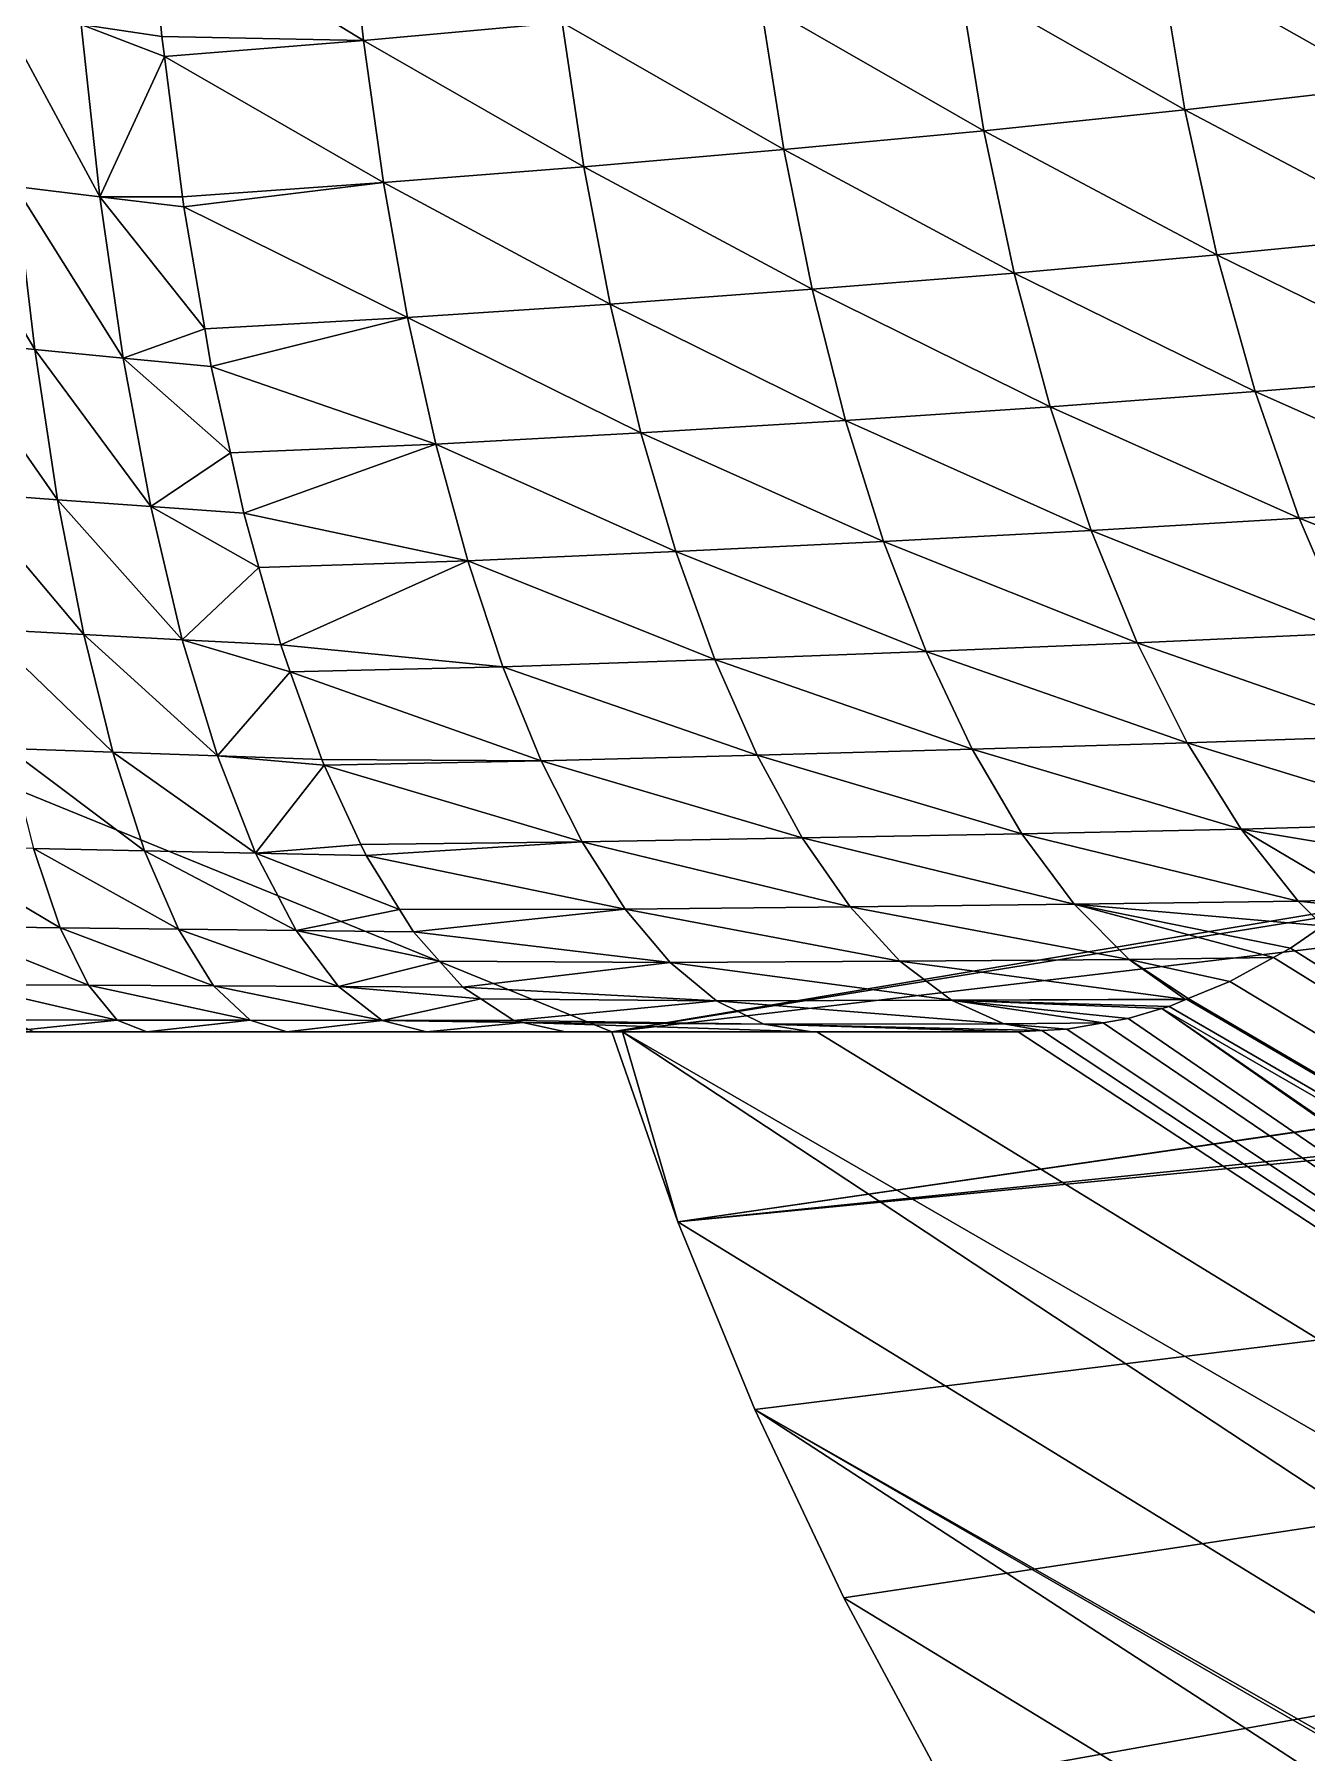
# Model space of a CAD drawing. Header units: metres. Extents: x -44.6 to 35.4, y -44.1 to 26.9.
# Drawn here: x -5.135 to -2.72, y -37.342 to -34.081 of the extents above; entities that cross this region are included whole.
import ezdxf

# ---------------------------------------------------------------- set-up
doc = ezdxf.new("R2010")
doc.units = ezdxf.units.M

msp = doc.modelspace()

# ---------------------------------------------------------------- linework, layer by layer
for points in [[(-17.179567, -30.617912, 91.214554), (10.037395, -33.610336, 91.214554), (-4.038686, -35.973984, 91.214554)], [(-4.038686, -35.973984, 91.214554), (-5.13579, -35.973984, 91.214554), (-17.179567, -30.617912, 91.214554)], [(-4.038686, -35.973984, 91.214554), (10.037395, -33.610336, 91.214554), (10.040887, -33.703621, 91.214554)], [(-4.038686, -35.973984, 91.214554), (10.040887, -33.703621, 91.214554), (10.079483, -34.299816, 91.214554)], [(-4.510333, -34.092495, 95.566704), (-4.53998, -33.811707, 95.659035), (-4.914674, -33.845585, 95.529968)], [(-4.53998, -33.811707, 95.659035), (-4.510333, -34.092495, 95.566704), (-4.133273, -34.058338, 95.708694)], [(-5.04599, -34.062351, 95.42263), (-4.892879, -34.084988, 95.453743), (-4.914674, -33.845585, 95.529968)], [(-4.914674, -33.845585, 95.529968), (-4.892879, -34.084988, 95.453743), (-4.510333, -34.092495, 95.566704)], [(-2.566366, -34.179775, 96.327019), (-2.616397, -33.884663, 96.426582), (-2.999287, -33.934917, 96.222946)], [(-2.950859, -34.224014, 96.118889), (-2.999287, -33.934917, 96.222946), (-3.378777, -33.980114, 96.03611)], [(-2.999287, -33.934917, 96.222946), (-2.950859, -34.224014, 96.118889), (-2.566366, -34.179775, 96.327019)], [(-3.332418, -34.263744, 95.927979), (-3.378777, -33.980114, 96.03611), (-3.756387, -34.021046, 95.864967)], [(-3.378777, -33.980114, 96.03611), (-3.332418, -34.263744, 95.927979), (-2.950859, -34.224014, 96.118889)], [(-5.199372, -34.039299, 95.398056), (-5.170514, -34.369431, 95.252098), (-5.010738, -34.389072, 95.276489)], [(-5.010738, -34.389072, 95.276489), (-5.04599, -34.062351, 95.42263), (-5.199372, -34.039299, 95.398056)], [(-3.712493, -34.299683, 95.75312), (-3.756387, -34.021046, 95.864967), (-4.133273, -34.058338, 95.708694)], [(-3.756387, -34.021046, 95.864967), (-3.712493, -34.299683, 95.75312), (-3.332418, -34.263744, 95.927979)], [(-4.887973, -34.122997, 95.436584), (-5.04599, -34.062351, 95.42263), (-5.010738, -34.389072, 95.276489)], [(-4.887973, -34.122997, 95.436584), (-4.892879, -34.084988, 95.453743), (-5.04599, -34.062351, 95.42263)], [(-4.092182, -34.33239, 95.59346), (-4.133273, -34.058338, 95.708694), (-4.510333, -34.092495, 95.566704)], [(-4.133273, -34.058338, 95.708694), (-4.092182, -34.33239, 95.59346), (-3.712493, -34.299683, 95.75312)], [(-4.892879, -34.084988, 95.453743), (-4.887973, -34.122997, 95.436584), (-4.510333, -34.092495, 95.566704)], [(-4.47234, -34.362316, 95.448387), (-4.510333, -34.092495, 95.566704), (-4.887973, -34.122997, 95.436584)], [(-4.510333, -34.092495, 95.566704), (-4.47234, -34.362316, 95.448387), (-4.092182, -34.33239, 95.59346)], [(-5.010738, -34.389072, 95.276489), (-4.853599, -34.389339, 95.31636), (-4.887973, -34.122997, 95.436584)], [(-4.887973, -34.122997, 95.436584), (-4.853599, -34.389339, 95.31636), (-4.47234, -34.362316, 95.448387)], [(-2.502698, -34.461555, 96.200317), (-2.566366, -34.179775, 96.327019), (-2.950859, -34.224014, 96.118889)], [(-2.89006, -34.499672, 95.988258), (-2.950859, -34.224014, 96.118889), (-3.332418, -34.263744, 95.927979)], [(-2.950859, -34.224014, 96.118889), (-2.89006, -34.499672, 95.988258), (-2.502698, -34.461555, 96.200317)], [(-3.274879, -34.533863, 95.79377), (-3.332418, -34.263744, 95.927979), (-3.712493, -34.299683, 95.75312)], [(-3.332418, -34.263744, 95.927979), (-3.274879, -34.533863, 95.79377), (-2.89006, -34.499672, 95.988258)], [(-3.658541, -34.564758, 95.615646), (-3.712493, -34.299683, 95.75312), (-4.092182, -34.33239, 95.59346)], [(-3.913184, -36.334747, 91.214554), (-4.038686, -35.973984, 91.214554), (10.079483, -34.299816, 91.214554)], [(10.079483, -34.299816, 91.214554), (10.080151, -34.307079, 91.214554), (-3.913184, -36.334747, 91.214554)], [(-3.913184, -36.334747, 91.214554), (10.080151, -34.307079, 91.214554), (10.080231, -34.307953, 91.214554)], [(10.080231, -34.307953, 91.214554), (10.134517, -34.898617, 91.214554), (-3.913184, -36.334747, 91.214554)], [(-3.712493, -34.299683, 95.75312), (-3.658541, -34.564758, 95.615646), (-3.274879, -34.533863, 95.79377)], [(-4.0421, -34.592846, 95.453011), (-4.092182, -34.33239, 95.59346), (-4.47234, -34.362316, 95.448387)], [(-4.092182, -34.33239, 95.59346), (-4.0421, -34.592846, 95.453011), (-3.658541, -34.564758, 95.615646)], [(-5.33041, -34.34938, 95.234505), (-5.301812, -34.662663, 95.050163), (-5.134151, -34.679234, 95.068184)], [(-5.134151, -34.679234, 95.068184), (-5.170514, -34.369431, 95.252098), (-5.33041, -34.34938, 95.234505)], [(-5.170514, -34.369431, 95.252098), (-5.134151, -34.679234, 95.068184), (-4.96657, -34.695454, 95.093399)], [(-4.96657, -34.695454, 95.093399), (-5.010738, -34.389072, 95.276489), (-5.170514, -34.369431, 95.252098)], [(-4.47234, -34.362316, 95.448387), (-4.853599, -34.389339, 95.31636), (-4.851146, -34.40834, 95.307785)], [(-4.426376, -34.618523, 95.305244), (-4.47234, -34.362316, 95.448387), (-4.851146, -34.40834, 95.307785)], [(-4.47234, -34.362316, 95.448387), (-4.426376, -34.618523, 95.305244), (-4.0421, -34.592846, 95.453011)], [(-5.010738, -34.389072, 95.276489), (-4.851146, -34.40834, 95.307785), (-4.853599, -34.389339, 95.31636)], [(-5.010738, -34.389072, 95.276489), (-4.96657, -34.695454, 95.093399), (-4.811373, -34.640095, 95.168678)], [(-4.811373, -34.640095, 95.168678), (-4.851146, -34.40834, 95.307785), (-5.010738, -34.389072, 95.276489)], [(-4.851146, -34.40834, 95.307785), (-4.811373, -34.640095, 95.168678), (-4.426376, -34.618523, 95.305244)], [(-2.426097, -34.726887, 96.047882), (-2.502698, -34.461555, 96.200317), (-2.89006, -34.499672, 95.988258)], [(-2.817545, -34.758926, 95.832451), (-2.89006, -34.499672, 95.988258), (-3.274879, -34.533863, 95.79377)], [(-2.89006, -34.499672, 95.988258), (-2.817545, -34.758926, 95.832451), (-2.426097, -34.726887, 96.047882)], [(-3.20676, -34.78764, 95.63488), (-3.274879, -34.533863, 95.79377), (-3.658541, -34.564758, 95.615646)], [(-3.274879, -34.533863, 95.79377), (-3.20676, -34.78764, 95.63488), (-2.817545, -34.758926, 95.832451)], [(-3.595083, -34.813557, 95.453941), (-3.658541, -34.564758, 95.615646), (-4.0421, -34.592846, 95.453011)], [(-3.658541, -34.564758, 95.615646), (-3.595083, -34.813557, 95.453941), (-3.20676, -34.78764, 95.63488)], [(-3.983528, -34.837101, 95.288757), (-4.0421, -34.592846, 95.453011), (-4.426376, -34.618523, 95.305244)], [(-4.0421, -34.592846, 95.453011), (-3.983528, -34.837101, 95.288757), (-3.595083, -34.813557, 95.453941)], [(-4.426376, -34.618523, 95.305244), (-4.811373, -34.640095, 95.168678), (-4.799143, -34.711357, 95.1259)], [(-4.37289, -34.858604, 95.138672), (-4.426376, -34.618523, 95.305244), (-4.799143, -34.711357, 95.1259)], [(-4.426376, -34.618523, 95.305244), (-4.37289, -34.858604, 95.138672), (-3.983528, -34.837101, 95.288757)], [(-5.301812, -34.662663, 95.050163), (-5.2676, -34.951, 94.82962), (-5.090814, -34.964191, 94.848991)], [(-5.090814, -34.964191, 94.848991), (-5.134151, -34.679234, 95.068184), (-5.301812, -34.662663, 95.050163)], [(-4.96657, -34.695454, 95.093399), (-4.799143, -34.711357, 95.1259), (-4.811373, -34.640095, 95.168678)], [(-5.134151, -34.679234, 95.068184), (-5.090814, -34.964191, 94.848991), (-4.914123, -34.977097, 94.875977)], [(-4.914123, -34.977097, 94.875977), (-4.96657, -34.695454, 95.093399), (-5.134151, -34.679234, 95.068184)], [(-4.96657, -34.695454, 95.093399), (-4.914123, -34.977097, 94.875977), (-4.762943, -34.875126, 94.99929)], [(-4.762943, -34.875126, 94.99929), (-4.799143, -34.711357, 95.1259), (-4.96657, -34.695454, 95.093399)], [(-4.799143, -34.711357, 95.1259), (-4.762943, -34.875126, 94.99929), (-4.37289, -34.858604, 95.138672)], [(-2.33741, -34.972839, 95.871391), (-2.426097, -34.726887, 96.047882), (-2.817545, -34.758926, 95.832451)], [(-2.734093, -34.998997, 95.653137), (-2.817545, -34.758926, 95.832451), (-3.20676, -34.78764, 95.63488)], [(-2.817545, -34.758926, 95.832451), (-2.734093, -34.998997, 95.653137), (-2.33741, -34.972839, 95.871391)], [(-3.128777, -35.022415, 95.45298), (-3.20676, -34.78764, 95.63488), (-3.595083, -34.813557, 95.453941)], [(-3.20676, -34.78764, 95.63488), (-3.128777, -35.022415, 95.45298), (-2.734093, -34.998997, 95.653137)], [(-3.522767, -35.043537, 95.269676), (-3.595083, -34.813557, 95.453941), (-3.983528, -34.837101, 95.288757)], [(-3.595083, -34.813557, 95.453941), (-3.522767, -35.043537, 95.269676), (-3.128777, -35.022415, 95.45298)], [(-4.37289, -34.858604, 95.138672), (-4.762943, -34.875126, 94.99929), (-4.737608, -34.989742, 94.910683)], [(-4.737608, -34.989742, 94.910683), (-4.312406, -35.080212, 94.950317), (-4.37289, -34.858604, 95.138672)], [(-3.917053, -35.06271, 95.102341), (-3.983528, -34.837101, 95.288757), (-4.37289, -34.858604, 95.138672)], [(-4.37289, -34.858604, 95.138672), (-4.312406, -35.080212, 94.950317), (-3.917053, -35.06271, 95.102341)], [(-3.983528, -34.837101, 95.288757), (-3.917053, -35.06271, 95.102341), (-3.522767, -35.043537, 95.269676)], [(-4.914123, -34.977097, 94.875977), (-4.737608, -34.989742, 94.910683), (-4.762943, -34.875126, 94.99929)], [(-3.913184, -36.334747, 91.214554), (10.134517, -34.898617, 91.214554), (10.142607, -34.974129, 91.214554)], [(-5.2676, -34.951, 94.82962), (-5.228277, -35.210136, 94.576149), (-5.041132, -35.220154, 94.597717)], [(-5.041132, -35.220154, 94.597717), (-5.090814, -34.964191, 94.848991), (-5.2676, -34.951, 94.82962)], [(-5.090814, -34.964191, 94.848991), (-5.041132, -35.220154, 94.597717), (-4.854149, -35.22995, 94.627357)], [(-4.854149, -35.22995, 94.627357), (-4.914123, -34.977097, 94.875977), (-5.090814, -34.964191, 94.848991)], [(-4.708708, -35.09259, 94.809601), (-4.914123, -34.977097, 94.875977), (-4.854149, -35.22995, 94.627357)], [(-4.708708, -35.09259, 94.809601), (-4.737608, -34.989742, 94.910683), (-4.914123, -34.977097, 94.875977)], [(-4.737608, -34.989742, 94.910683), (-4.708708, -35.09259, 94.809601), (-4.312406, -35.080212, 94.950317)], [(-3.767486, -36.691029, 91.214554), (-3.913184, -36.334747, 91.214554), (10.142607, -34.974129, 91.214554)], [(10.142607, -34.974129, 91.214554), (-3.598645, -37.048462, 91.214554), (-3.767486, -36.691029, 91.214554)], [(10.142607, -34.974129, 91.214554), (-3.409791, -37.39904, 91.214554), (-3.598645, -37.048462, 91.214554)], [(10.142607, -34.974129, 91.214554), (-3.201501, -37.741692, 91.214554), (-3.409791, -37.39904, 91.214554)], [(10.142607, -34.974129, 91.214554), (-2.974418, -38.075359, 91.214554), (-3.201501, -37.741692, 91.214554)], [(10.142607, -34.974129, 91.214554), (-2.729238, -38.399017, 91.214554), (-2.974418, -38.075359, 91.214554)], [(-2.237617, -35.196693, 95.672798), (-2.33741, -34.972839, 95.871391), (-2.734093, -34.998997, 95.653137)], [(10.142607, -34.974129, 91.214554), (-2.466716, -38.711674, 91.214554), (-2.729238, -38.399017, 91.214554)], [(-3.041746, -35.235729, 95.249977), (-3.128777, -35.022415, 95.45298), (-3.522767, -35.043537, 95.269676)], [(-2.640601, -35.217297, 95.452255), (-2.734093, -34.998997, 95.653137), (-3.128777, -35.022415, 95.45298)], [(-3.128777, -35.022415, 95.45298), (-3.041746, -35.235729, 95.249977), (-2.640601, -35.217297, 95.452255)], [(-2.734093, -34.998997, 95.653137), (-2.640601, -35.217297, 95.452255), (-2.237617, -35.196693, 95.672798)], [(-3.442334, -35.252342, 95.064728), (-3.522767, -35.043537, 95.269676), (-3.917053, -35.06271, 95.102341)], [(-3.522767, -35.043537, 95.269676), (-3.442334, -35.252342, 95.064728), (-3.041746, -35.235729, 95.249977)], [(-4.312406, -35.080212, 94.950317), (-4.708708, -35.09259, 94.809601), (-4.667413, -35.239544, 94.665176)], [(-4.667413, -35.239544, 94.665176), (-4.245519, -35.281162, 94.742012), (-4.312406, -35.080212, 94.950317)], [(-3.843338, -35.267414, 94.895622), (-3.917053, -35.06271, 95.102341), (-4.312406, -35.080212, 94.950317)], [(-4.312406, -35.080212, 94.950317), (-4.245519, -35.281162, 94.742012), (-3.843338, -35.267414, 94.895622)], [(-3.917053, -35.06271, 95.102341), (-3.843338, -35.267414, 94.895622), (-3.442334, -35.252342, 95.064728)], [(-4.854149, -35.22995, 94.627357), (-4.667413, -35.239544, 94.665176), (-4.708708, -35.09259, 94.809601)], [(-5.228277, -35.210136, 94.576149), (-5.184425, -35.436237, 94.29348), (-4.985831, -35.44339, 94.318024)], [(-4.985831, -35.44339, 94.318024), (-5.041132, -35.220154, 94.597717), (-5.228277, -35.210136, 94.576149)], [(-5.041132, -35.220154, 94.597717), (-4.985831, -35.44339, 94.318024), (-4.78751, -35.450382, 94.351105)], [(-4.78751, -35.450382, 94.351105), (-4.854149, -35.22995, 94.627357), (-5.041132, -35.220154, 94.597717)], [(-2.538074, -35.41148, 95.231964), (-2.640601, -35.217297, 95.452255), (-3.041746, -35.235729, 95.249977)], [(-4.649102, -35.290741, 94.601128), (-4.854149, -35.22995, 94.627357), (-4.78751, -35.450382, 94.351105)], [(-4.649102, -35.290741, 94.601128), (-4.667413, -35.239544, 94.665176), (-4.854149, -35.22995, 94.627357)], [(-4.667413, -35.239544, 94.665176), (-4.649102, -35.290741, 94.601128), (-4.245519, -35.281162, 94.742012)], [(-3.354607, -35.43784, 94.841187), (-3.442334, -35.252342, 95.064728), (-3.843338, -35.267414, 94.895622)], [(-2.946579, -35.42535, 95.027992), (-3.041746, -35.235729, 95.249977), (-3.442334, -35.252342, 95.064728)], [(-3.442334, -35.252342, 95.064728), (-3.354607, -35.43784, 94.841187), (-2.946579, -35.42535, 95.027992)], [(-3.041746, -35.235729, 95.249977), (-2.946579, -35.42535, 95.027992), (-2.538074, -35.41148, 95.231964)], [(-4.172884, -35.459496, 94.515816), (-4.245519, -35.281162, 94.742012), (-4.649102, -35.290741, 94.601128)], [(-3.763123, -35.449165, 94.67067), (-3.843338, -35.267414, 94.895622), (-4.245519, -35.281162, 94.742012)], [(-4.245519, -35.281162, 94.742012), (-4.172884, -35.459496, 94.515816), (-3.763123, -35.449165, 94.67067)], [(-3.843338, -35.267414, 94.895622), (-3.763123, -35.449165, 94.67067), (-3.354607, -35.43784, 94.841187)], [(-4.78751, -35.450382, 94.351105), (-4.589553, -35.45723, 94.39286), (-4.649102, -35.290741, 94.601128)], [(-4.649102, -35.290741, 94.601128), (-4.589553, -35.45723, 94.39286), (-4.172884, -35.459496, 94.515816)], [(-2.448469, -35.578087, 94.983627), (-2.538074, -35.41148, 95.231964), (-2.946579, -35.42535, 95.027992)], [(-5.184425, -35.436237, 94.29348), (-5.136693, -35.625965, 93.985794), (-4.925716, -35.63065, 94.013977)], [(-4.925716, -35.63065, 94.013977), (-4.985831, -35.44339, 94.318024), (-5.184425, -35.436237, 94.29348)], [(-4.985831, -35.44339, 94.318024), (-4.925716, -35.63065, 94.013977), (-4.715165, -35.635223, 94.051201)], [(-4.715165, -35.635223, 94.051201), (-4.78751, -35.450382, 94.351105), (-4.985831, -35.44339, 94.318024)], [(-3.67721, -35.606148, 94.429741), (-3.763123, -35.449165, 94.67067), (-4.172884, -35.459496, 94.515816)], [(-3.260484, -35.598133, 94.601349), (-3.354607, -35.43784, 94.841187), (-3.763123, -35.449165, 94.67067)], [(-3.763123, -35.449165, 94.67067), (-3.67721, -35.606148, 94.429741), (-3.260484, -35.598133, 94.601349)], [(-2.844273, -35.589287, 94.78936), (-2.946579, -35.42535, 95.027992), (-3.354607, -35.43784, 94.841187)], [(-3.354607, -35.43784, 94.841187), (-3.260484, -35.598133, 94.601349), (-2.844273, -35.589287, 94.78936)], [(-2.946579, -35.42535, 95.027992), (-2.844273, -35.589287, 94.78936), (-2.448469, -35.578087, 94.983627)], [(-4.584592, -35.467953, 94.375504), (-4.78751, -35.450382, 94.351105), (-4.715165, -35.635223, 94.051201)], [(-4.584592, -35.467953, 94.375504), (-4.589553, -35.45723, 94.39286), (-4.78751, -35.450382, 94.351105)], [(-4.715165, -35.635223, 94.051201), (-4.515056, -35.618252, 94.132301), (-4.584592, -35.467953, 94.375504)], [(-4.589553, -35.45723, 94.39286), (-4.584592, -35.467953, 94.375504), (-4.172884, -35.459496, 94.515816)], [(-4.095212, -35.613453, 94.273926), (-4.172884, -35.459496, 94.515816), (-4.584592, -35.467953, 94.375504)], [(-4.584592, -35.467953, 94.375504), (-4.515056, -35.618252, 94.132301), (-4.095212, -35.613453, 94.273926)], [(-4.172884, -35.459496, 94.515816), (-4.095212, -35.613453, 94.273926), (-3.67721, -35.606148, 94.429741)], [(-2.519303, -35.643101, 94.823212), (-2.448469, -35.578087, 94.983627), (-2.844273, -35.589287, 94.78936)], [(-3.586459, -35.736786, 94.175247), (-3.67721, -35.606148, 94.429741), (-4.095212, -35.613453, 94.273926)], [(-3.160926, -35.731579, 94.347672), (-3.260484, -35.598133, 94.601349), (-3.67721, -35.606148, 94.429741)], [(-3.67721, -35.606148, 94.429741), (-3.586459, -35.736786, 94.175247), (-3.160926, -35.731579, 94.347672)], [(-2.7359, -35.725826, 94.536575), (-2.844273, -35.589287, 94.78936), (-3.260484, -35.598133, 94.601349)], [(-3.260484, -35.598133, 94.601349), (-3.160926, -35.731579, 94.347672), (-2.7359, -35.725826, 94.536575)], [(-2.844273, -35.589287, 94.78936), (-2.7359, -35.725826, 94.536575), (-2.618575, -35.723141, 94.591637)], [(-2.618575, -35.723141, 94.591637), (-2.519303, -35.643101, 94.823212), (-2.844273, -35.589287, 94.78936)], [(-5.347975, -35.621166, 93.966576), (-5.310394, -35.773773, 93.634743), (-5.085784, -35.776524, 93.657639)], [(-5.085784, -35.776524, 93.657639), (-5.136693, -35.625965, 93.985794), (-5.347975, -35.621166, 93.966576)], [(-5.136693, -35.625965, 93.985794), (-5.085784, -35.776524, 93.657639), (-4.861662, -35.779202, 93.69001)], [(-4.861662, -35.779202, 93.69001), (-4.925716, -35.63065, 94.013977), (-5.136693, -35.625965, 93.985794)], [(-4.925716, -35.63065, 94.013977), (-4.861662, -35.779202, 93.69001), (-4.638152, -35.781818, 93.731941)], [(-4.638152, -35.781818, 93.731941), (-4.715165, -35.635223, 94.051201), (-4.925716, -35.63065, 94.013977)], [(-4.715165, -35.635223, 94.051201), (-4.505132, -35.639702, 94.097595), (-4.515056, -35.618252, 94.132301)], [(-4.715165, -35.635223, 94.051201), (-4.638152, -35.781818, 93.731941), (-4.441746, -35.741844, 93.8759)], [(-4.441746, -35.741844, 93.8759), (-4.505132, -35.639702, 94.097595), (-4.715165, -35.635223, 94.051201)], [(-4.095212, -35.613453, 94.273926), (-4.515056, -35.618252, 94.132301), (-4.505132, -35.639702, 94.097595)], [(-4.013266, -35.741535, 94.01873), (-4.095212, -35.613453, 94.273926), (-4.505132, -35.639702, 94.097595)], [(-4.505132, -35.639702, 94.097595), (-4.441746, -35.741844, 93.8759), (-4.013266, -35.741535, 94.01873)], [(-4.095212, -35.613453, 94.273926), (-4.013266, -35.741535, 94.01873), (-3.586459, -35.736786, 94.175247)], [(-4.638152, -35.781818, 93.731941), (-4.415348, -35.784382, 93.783577), (-4.441746, -35.741844, 93.8759)], [(-4.013266, -35.741535, 94.01873), (-4.441746, -35.741844, 93.8759), (-4.415348, -35.784382, 93.783577)], [(-3.927849, -35.84248, 93.752724), (-4.013266, -35.741535, 94.01873), (-4.415348, -35.784382, 93.783577)], [(-3.491778, -35.839775, 93.909729), (-3.586459, -35.736786, 94.175247), (-4.013266, -35.741535, 94.01873)], [(-4.013266, -35.741535, 94.01873), (-3.927849, -35.84248, 93.752724), (-3.491778, -35.839775, 93.909729)], [(-3.056953, -35.836811, 94.082733), (-3.160926, -35.731579, 94.347672), (-3.586459, -35.736786, 94.175247)], [(-3.586459, -35.736786, 94.175247), (-3.491778, -35.839775, 93.909729), (-3.056953, -35.836811, 94.082733)], [(-2.688891, -35.773212, 94.42514), (-2.7359, -35.725826, 94.536575), (-3.160926, -35.731579, 94.347672)], [(-3.160926, -35.731579, 94.347672), (-2.75047, -35.815231, 94.278648), (-2.688891, -35.773212, 94.42514)], [(-3.160926, -35.731579, 94.347672), (-3.056953, -35.836811, 94.082733), (-2.783033, -35.833118, 94.200401)], [(-2.783033, -35.833118, 94.200401), (-2.75047, -35.815231, 94.278648), (-3.160926, -35.731579, 94.347672)], [(-2.635425, -35.736729, 94.55233), (-2.618575, -35.723141, 94.591637), (-2.7359, -35.725826, 94.536575)], [(-2.7359, -35.725826, 94.536575), (-2.688891, -35.773212, 94.42514), (-2.635425, -35.736729, 94.55233)], [(-5.310394, -35.773773, 93.634743), (-5.270996, -35.884441, 93.286865), (-5.032452, -35.885677, 93.31385)], [(-5.032452, -35.885677, 93.31385), (-5.085784, -35.776524, 93.657639), (-5.310394, -35.773773, 93.634743)], [(-2.688891, -35.773212, 94.42514), (-2.75047, -35.815231, 94.278648), (2.183808, -38.917969, 104.043022)], [(-5.085784, -35.776524, 93.657639), (-5.032452, -35.885677, 93.31385), (-4.794604, -35.886887, 93.350845)], [(-4.794604, -35.886887, 93.350845), (-4.861662, -35.779202, 93.69001), (-5.085784, -35.776524, 93.657639)], [(-4.861662, -35.779202, 93.69001), (-4.794604, -35.886887, 93.350845), (-4.55758, -35.888062, 93.397926)], [(-4.55758, -35.888062, 93.397926), (-4.638152, -35.781818, 93.731941), (-4.861662, -35.779202, 93.69001)], [(-4.638152, -35.781818, 93.731941), (-4.55758, -35.888062, 93.397926), (-4.365647, -35.839882, 93.609749)], [(-4.365647, -35.839882, 93.609749), (-4.415348, -35.784382, 93.783577), (-4.638152, -35.781818, 93.731941)], [(-4.415348, -35.784382, 93.783577), (-4.365647, -35.839882, 93.609749), (-3.927849, -35.84248, 93.752724)], [(-4.55758, -35.888062, 93.397926), (-4.321472, -35.889214, 93.455246), (-4.365647, -35.839882, 93.609749)], [(-3.927849, -35.84248, 93.752724), (-4.365647, -35.839882, 93.609749), (-4.321472, -35.889214, 93.455246)], [(-3.394114, -35.914085, 93.635849), (-3.491778, -35.839775, 93.909729), (-3.927849, -35.84248, 93.752724)], [(-2.949628, -35.912758, 93.809258), (-3.056953, -35.836811, 94.082733), (-3.491778, -35.839775, 93.909729)], [(-3.491778, -35.839775, 93.909729), (-3.394114, -35.914085, 93.635849), (-2.949628, -35.912758, 93.809258)], [(-2.865359, -35.878345, 94.002586), (-2.783033, -35.833118, 94.200401), (-3.056953, -35.836811, 94.082733)], [(-3.056953, -35.836811, 94.082733), (-2.949628, -35.912758, 93.809258), (-2.944815, -35.910969, 93.81147)], [(-2.944815, -35.910969, 93.81147), (-2.865359, -35.878345, 94.002586), (-3.056953, -35.836811, 94.082733)], [(-2.783033, -35.833118, 94.200401), (-2.865359, -35.878345, 94.002586), (2.183808, -38.917969, 104.043022)], [(2.183808, -38.917969, 104.043022), (-2.75047, -35.815231, 94.278648), (-2.783033, -35.833118, 94.200401)], [(-4.321472, -35.889214, 93.455246), (-3.839799, -35.915295, 93.478516), (-3.927849, -35.84248, 93.752724)], [(-3.927849, -35.84248, 93.752724), (-3.839799, -35.915295, 93.478516), (-3.394114, -35.914085, 93.635849)], [(-5.270996, -35.884441, 93.286865), (-5.230371, -35.951511, 92.928169), (-4.977483, -35.951824, 92.959526)], [(-4.977483, -35.951824, 92.959526), (-5.032452, -35.885677, 93.31385), (-5.270996, -35.884441, 93.286865)], [(-5.032452, -35.885677, 93.31385), (-4.977483, -35.951824, 92.959526), (-4.725518, -35.952129, 93.001427)], [(-4.725518, -35.952129, 93.001427), (-4.794604, -35.886887, 93.350845), (-5.032452, -35.885677, 93.31385)], [(-4.794604, -35.886887, 93.350845), (-4.725518, -35.952129, 93.001427), (-4.474604, -35.952423, 93.053955)], [(-4.474604, -35.952423, 93.053955), (-4.55758, -35.888062, 93.397926), (-4.794604, -35.886887, 93.350845)], [(-4.287373, -35.911621, 93.335983), (-4.55758, -35.888062, 93.397926), (-4.474604, -35.952423, 93.053955)], [(-4.287373, -35.911621, 93.335983), (-4.321472, -35.889214, 93.455246), (-4.55758, -35.888062, 93.397926)], [(-4.321472, -35.889214, 93.455246), (-4.287373, -35.911621, 93.335983), (-3.839799, -35.915295, 93.478516)], [(2.183808, -38.917969, 104.043022), (-2.865359, -35.878345, 94.002586), (-2.944815, -35.910969, 93.81147)], [(-4.474604, -35.952423, 93.053955), (-4.224836, -35.952717, 93.117256), (-4.287373, -35.911621, 93.335983)], [(-3.839799, -35.915295, 93.478516), (-4.287373, -35.911621, 93.335983), (-4.224836, -35.952717, 93.117256)], [(-4.224836, -35.952717, 93.117256), (-3.749978, -35.959274, 93.198792), (-3.839799, -35.915295, 93.478516)], [(-3.294446, -35.958969, 93.356346), (-3.394114, -35.914085, 93.635849), (-3.839799, -35.915295, 93.478516)], [(-3.839799, -35.915295, 93.478516), (-3.749978, -35.959274, 93.198792), (-3.294446, -35.958969, 93.356346)], [(-3.394114, -35.914085, 93.635849), (-2.980947, -35.925804, 93.724564), (-2.948064, -35.912304, 93.803658)], [(-2.948064, -35.912304, 93.803658), (-2.949628, -35.912758, 93.809258), (-3.394114, -35.914085, 93.635849)], [(-3.394114, -35.914085, 93.635849), (-2.994936, -35.929909, 93.691093), (-2.980947, -35.925804, 93.724564)], [(-3.394114, -35.914085, 93.635849), (-3.294446, -35.958969, 93.356346), (-3.105859, -35.956879, 93.426903)], [(-3.105859, -35.956879, 93.426903), (-3.05839, -35.948509, 93.539268), (-3.394114, -35.914085, 93.635849)], [(-3.05839, -35.948509, 93.539268), (-2.994936, -35.929909, 93.691093), (-3.394114, -35.914085, 93.635849)], [(-2.994936, -35.929909, 93.691093), (-3.05839, -35.948509, 93.539268), (2.257802, -39.595509, 103.810432)], [(-2.980947, -35.925804, 93.724564), (-2.994936, -35.929909, 93.691093), (2.183808, -38.917969, 104.043022)], [(2.257802, -39.595509, 103.810432), (2.247106, -39.544979, 103.830368), (-2.994936, -35.929909, 93.691093)], [(2.247106, -39.544979, 103.830368), (2.183808, -38.917969, 104.043022), (-2.994936, -35.929909, 93.691093)], [(-2.948064, -35.912304, 93.803658), (-2.980947, -35.925804, 93.724564), (2.183808, -38.917969, 104.043022)], [(-2.944815, -35.910969, 93.81147), (-2.949628, -35.912758, 93.809258), (-2.948064, -35.912304, 93.803658)], [(2.183808, -38.917969, 104.043022), (-2.944815, -35.910969, 93.81147), (-2.948064, -35.912304, 93.803658)], [(-4.977483, -35.951824, 92.959526), (-5.230371, -35.951511, 92.928169), (-5.189129, -35.973984, 92.564011)], [(-5.189129, -35.973984, 92.564011), (-4.92169, -35.973984, 92.599884), (-4.977483, -35.951824, 92.959526)], [(-4.725518, -35.952129, 93.001427), (-4.977483, -35.951824, 92.959526), (-4.92169, -35.973984, 92.599884)], [(-4.92169, -35.973984, 92.599884), (-4.65541, -35.973984, 92.646835), (-4.725518, -35.952129, 93.001427)], [(-4.474604, -35.952423, 93.053955), (-4.725518, -35.952129, 93.001427), (-4.65541, -35.973984, 92.646835)], [(-4.65541, -35.973984, 92.646835), (-4.390419, -35.973984, 92.704971), (-4.474604, -35.952423, 93.053955)], [(-4.207549, -35.956467, 93.056793), (-4.474604, -35.952423, 93.053955), (-4.390419, -35.973984, 92.704971)], [(-4.207549, -35.956467, 93.056793), (-4.224836, -35.952717, 93.117256), (-4.474604, -35.952423, 93.053955)], [(-4.390419, -35.973984, 92.704971), (-4.126811, -35.973984, 92.774414), (-4.207549, -35.956467, 93.056793)], [(-4.224836, -35.952717, 93.117256), (-4.207549, -35.956467, 93.056793), (-3.749978, -35.959274, 93.198792)], [(-3.659268, -35.973984, 92.916306), (-3.749978, -35.959274, 93.198792), (-4.207549, -35.956467, 93.056793)], [(-4.207549, -35.956467, 93.056793), (-4.126811, -35.973984, 92.774414), (-3.659268, -35.973984, 92.916306)], [(-3.222361, -35.971581, 93.152924), (-3.294446, -35.958969, 93.356346), (-3.749978, -35.959274, 93.198792)], [(-3.749978, -35.959274, 93.198792), (-3.659268, -35.973984, 92.916306), (-3.267426, -35.973984, 93.047958)], [(-3.267426, -35.973984, 93.047958), (-3.222361, -35.971581, 93.152924), (-3.749978, -35.959274, 93.198792)], [(-3.17493, -35.969055, 93.263405), (-3.105859, -35.956879, 93.426903), (-3.294446, -35.958969, 93.356346)], [(-3.294446, -35.958969, 93.356346), (-3.222361, -35.971581, 93.152924), (-3.17493, -35.969055, 93.263405)], [(-3.222361, -35.971581, 93.152924), (-3.267426, -35.973984, 93.047958), (2.257802, -39.595509, 103.810432)], [(2.257802, -39.595509, 103.810432), (-3.17493, -35.969055, 93.263405), (-3.222361, -35.971581, 93.152924)], [(-3.105859, -35.956879, 93.426903), (-3.17493, -35.969055, 93.263405), (2.257802, -39.595509, 103.810432)], [(2.257802, -39.595509, 103.810432), (-3.05839, -35.948509, 93.539268), (-3.105859, -35.956879, 93.426903)], [(-5.13579, -35.973984, 91.214554), (-4.92169, -35.973984, 92.599884), (-5.189129, -35.973984, 92.564011)], [(-4.92169, -35.973984, 92.599884), (-5.13579, -35.973984, 91.214554), (-4.038686, -35.973984, 91.214554)], [(-4.038686, -35.973984, 91.214554), (-4.65541, -35.973984, 92.646835), (-4.92169, -35.973984, 92.599884)], [(-4.038686, -35.973984, 91.214554), (-4.390419, -35.973984, 92.704971), (-4.65541, -35.973984, 92.646835)], [(-4.390419, -35.973984, 92.704971), (-4.038686, -35.973984, 91.214554), (-4.01857, -35.973984, 91.263069)], [(-4.01857, -35.973984, 91.263069), (-4.126811, -35.973984, 92.774414), (-4.390419, -35.973984, 92.704971)], [(-4.126811, -35.973984, 92.774414), (-4.01857, -35.973984, 91.263069), (-3.649494, -35.973984, 92.153183)], [(-3.649494, -35.973984, 92.153183), (-3.659268, -35.973984, 92.916306), (-4.126811, -35.973984, 92.774414)], [(-4.01857, -35.973984, 91.263069), (-4.038686, -35.973984, 91.214554), (-3.913184, -36.334747, 91.214554)], [(-3.913184, -36.334747, 91.214554), (2.385463, -40.198601, 103.572502), (-4.01857, -35.973984, 91.263069)], [(2.385463, -40.198601, 103.572502), (2.257802, -39.595509, 103.810432), (-4.01857, -35.973984, 91.263069)], [(-3.649494, -35.973984, 92.153183), (-4.01857, -35.973984, 91.263069), (2.257802, -39.595509, 103.810432)], [(-3.649494, -35.973984, 92.153183), (-3.267426, -35.973984, 93.047958), (-3.659268, -35.973984, 92.916306)], [(2.257802, -39.595509, 103.810432), (-3.267426, -35.973984, 93.047958), (-3.649494, -35.973984, 92.153183)], [(2.385463, -40.198601, 103.572502), (-3.913184, -36.334747, 91.214554), (-3.767486, -36.691029, 91.214554)], [(-3.767486, -36.691029, 91.214554), (2.402708, -40.250629, 103.548866), (2.385463, -40.198601, 103.572502)], [(2.592343, -40.822792, 103.288879), (-3.767486, -36.691029, 91.214554), (-3.598645, -37.048462, 91.214554)], [(2.592343, -40.822792, 103.288879), (2.402708, -40.250629, 103.548866), (-3.767486, -36.691029, 91.214554)], [(2.592343, -40.822792, 103.288879), (-3.598645, -37.048462, 91.214554), (-3.409791, -37.39904, 91.214554)]]:
    msp.add_3dface(points)

doc.saveas('drawing.dxf')
